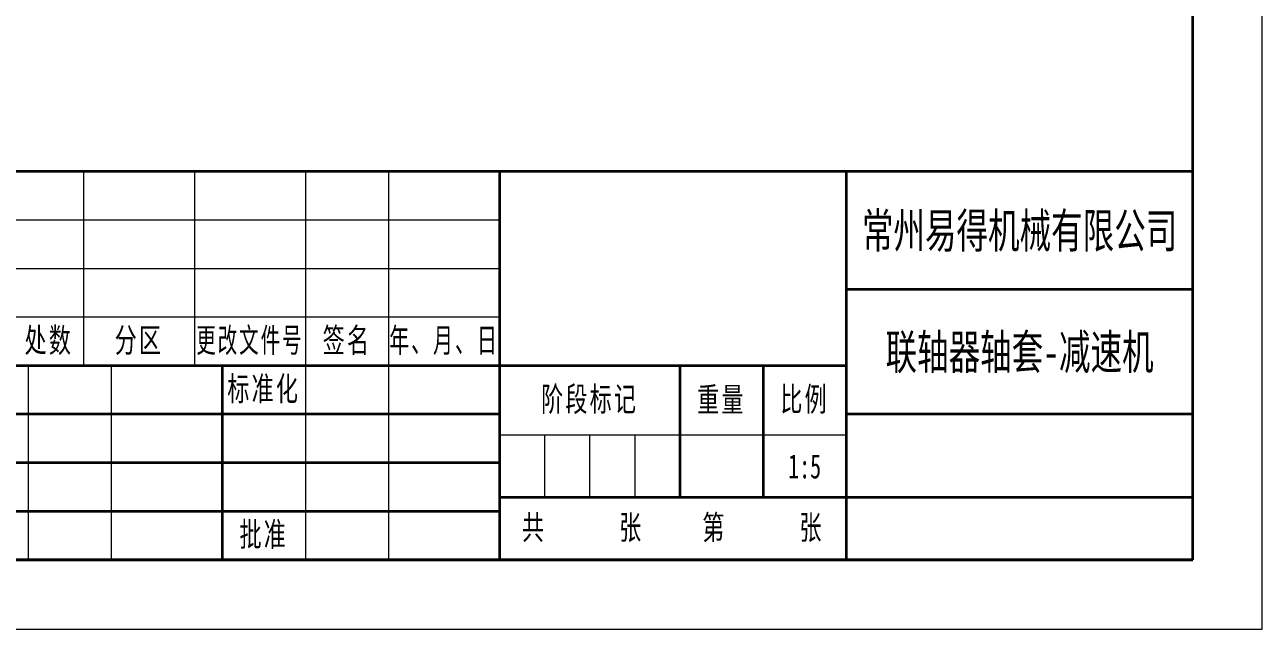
# Model space of a CAD drawing. Header units: millimetres. Extents: x -742 to 742, y -525 to 525.
# Drawn here: x -150 to 742, y -525 to -89 of the extents above; entities that cross this region are included whole.
import ezdxf
from ezdxf.enums import TextEntityAlignment as Align

# ---------------------------------------------------------------- set-up
doc = ezdxf.new("R2010")
doc.units = ezdxf.units.MM
for name, color, linetype, lineweight in [('尺寸线层', 3, 'Continuous', 18), ('粗实线层', 7, 'Continuous', 35), ('细实线层', 7, 'Continuous', 18)]:
    doc.layers.add(name, color=color, linetype=linetype, lineweight=lineweight)
doc.styles.add('标准', font='', dxfattribs={"width": 0.667})
doc.styles.get('标准').set_extended_font_data('宋体')

# ---------------------------------------------------------------- blocks, each defined once
blk = doc.blocks.new('*X2')
at = {"layer": '粗实线层'}
for p, q in [((138.5, -95), (138.5, 95)), ((-138.5, -95), (138.5, -95))]:
    blk.add_line(p, q, dxfattribs=at)
at = {"layer": '细实线层'}
for p, q in [((148.5, -105), (148.5, 105)), ((-148.5, -105), (148.5, -105))]:
    blk.add_line(p, q, dxfattribs=at)
blk = doc.blocks.new('*X3')
at = {"layer": '粗实线层'}
for p, q in [((0, 56), (-180, 56)), ((-100, 56), (-100, 0)), ((-50, 56), (-50, 0)), ((0, 0), (0, 56)), ((0, 39), (-50, 39)), ((-50, 28), (-180, 28)), ((-140, 28), (-140, 0)), ((-74, 28), (-74, 9)), ((-62, 28), (-62, 9)), ((-100, 21), (-180, 21)), ((0, 21), (-50, 21)), ((-100, 14), (-180, 14)), ((0, 9), (-100, 9)), ((-100, 7), (-180, 7)), ((0, 0), (-180, 0))]:
    blk.add_line(p, q, dxfattribs=at)
at = {"layer": '细实线层'}
for p, q in [((-160, 56), (-160, 28)), ((-144, 56), (-144, 28)), ((-128, 56), (-128, 0)), ((-116, 56), (-116, 0)), ((-100, 49), (-180, 49)), ((-100, 42), (-180, 42)), ((-100, 35), (-180, 35)), ((-168, 28), (-168, 0)), ((-156, 28), (-156, 0)), ((-50, 18), (-100, 18)), ((-93.5, 18), (-93.5, 9)), ((-87, 18), (-87, 9)), ((-80.5, 18), (-80.5, 9))]:
    blk.add_line(p, q, dxfattribs=at)
at = {"layer": '尺寸线层', "char_height": 3.5, "attachment_point": 5, "line_spacing_factor": 1.15057, "style": '标准'}
for s, insert, width in [('\\T1.1;处数', (-165, 31.5), 18), ('\\T1.1;{\\W0.589113;更改文件号}', (-136, 31.5), 30), ('\\T1.1;签名', (-122, 31.5), 22), ('\\T1.1;{\\W0.602058;年、月、日}', (-108, 31.5), 30), ('\\T1.1;分区', (-152, 31.5), 30), ('\\T1.1;标准化', (-134, 24.5), 22), ('\\T1.1;阶段标记', (-87, 23), 50), ('\\T1.1;重量', (-68, 23), 22), ('\\T1.1;比例', (-56, 23), 22), ('\\T1.1;批准', (-134, 3.5), 22), ('\\T1.1;共', (-95, 4.5), 8), ('\\T1.1;张', (-81, 4.5), 8), ('\\T1.1;第', (-69, 4.5), 8), ('\\T1.1;张', (-55, 4.5), 8)]:
    blk.add_mtext(s, dxfattribs=dict(at, insert=insert, width=width))
at = {"layer": '尺寸线层', "style": '标准'}
for tag, height, width, p in [('标记C', 3.65, 0.661301, (-175, 52.5)), ('处数C', 3.65, 0.661301, (-165, 52.5)), ('分区C', 3.65, 0.667, (-152, 52.5)), ('更改文件号C', 3.65, 0.495546, (-136, 52.5)), ('更改签名C', 3.65, 0.445051, (-122, 52.5)), ('更改日期C', 3.65, 0.606888, (-108, 52.5)), ('单位名称', 5.22, 0.667, (-25, 47.5)), ('标记B', 3.65, 0.661301, (-175, 45.5)), ('处数B', 3.65, 0.661301, (-165, 45.5)), ('分区B', 3.65, 0.667, (-152, 45.5)), ('更改文件号B', 3.65, 0.495546, (-136, 45.5)), ('更改签名B', 3.65, 0.445051, (-122, 45.5)), ('更改日期B', 3.65, 0.606888, (-108, 45.5)), ('材料名称', 5.22, 0.667, (-75, 42)), ('标记A', 3.65, 0.661301, (-175, 38.5)), ('处数A', 3.65, 0.661301, (-165, 38.5)), ('分区A', 3.65, 0.667, (-152, 38.5)), ('更改文件号A', 3.65, 0.495546, (-136, 38.5)), ('更改签名A', 3.65, 0.445051, (-122, 38.5)), ('更改日期A', 3.65, 0.606888, (-108, 38.5)), ('图纸名称', 5.22, 0.667, (-25, 30)), ('设计', 3.65, 0.667, (-162, 24.5)), ('设计日期', 3.65, 0.667, (-148, 24.5)), ('标准化', 3.65, 0.667, (-122, 24.5)), ('标准化日期', 3.65, 0.551084, (-108, 24.5)), ('图纸编号', 5.22, 0.667, (-25, 15)), ('阶段标记S', 3.65, 0.222525, (-96.75, 13.5)), ('阶段标记A', 3.65, 0.222525, (-90.25, 13.5)), ('阶段标记B', 3.65, 0.222525, (-83.75, 13.5)), ('阶段标记C', 3.65, 0.222525, (-77.25, 13.5)), ('重量', 3.65, 0.667, (-68, 13.5)), ('图纸比例', 3.65, 0.507715, (-56, 13.5)), ('审核', 3.65, 0.667, (-162, 10.5)), ('审核日期', 3.65, 0.667, (-148, 10.5)), ('工艺', 3.65, 0.667, (-162, 3.5)), ('工艺日期', 3.65, 0.667, (-148, 3.5)), ('批准', 3.65, 0.667, (-122, 3.5)), ('批准日期', 3.65, 0.667, (-108, 3.5)), ('页数', 3.65, 0.667, (-88, 4.5)), ('页码', 3.65, 0.667, (-62, 4.5)), ('投影符号', 3.65, 0.667, (-25, 4.5))]:
    blk.add_attdef(tag, text='', height=height, dxfattribs=dict(at, width=width)).set_placement(p, align=Align.MIDDLE_CENTER)

msp = doc.modelspace()

# ---------------------------------------------------------------- block references
at = {"layer": '粗实线层', "xscale": 5, "yscale": 5, "zscale": 5}
msp.add_blockref('*X2', (0, 0), dxfattribs=at)
at = {"layer": '粗实线层'}
ref = msp.add_blockref('*X3', (692.5, -475), dxfattribs=dict(at, xscale=5, yscale=5, zscale=5))
ref.add_attrib('单位名称', '常州易得机械有限公司', dxfattribs={"layer": '尺寸线层', "height": 25, "style": '标准', "width": 0.667}).set_placement((567.5, -237.5), align=Align.MIDDLE_CENTER)
ref.add_attrib('图纸名称', '联轴器轴套-减速机', dxfattribs={"layer": '尺寸线层', "height": 25, "style": '标准', "width": 0.667}).set_placement((567.5, -325), align=Align.MIDDLE_CENTER)
ref.add_attrib('图纸比例', '1:5', dxfattribs={"layer": '尺寸线层', "height": 17.5, "style": '标准', "width": 0.667}).set_placement((412.5, -407.5), align=Align.MIDDLE_CENTER)

doc.saveas('drawing.dxf')
